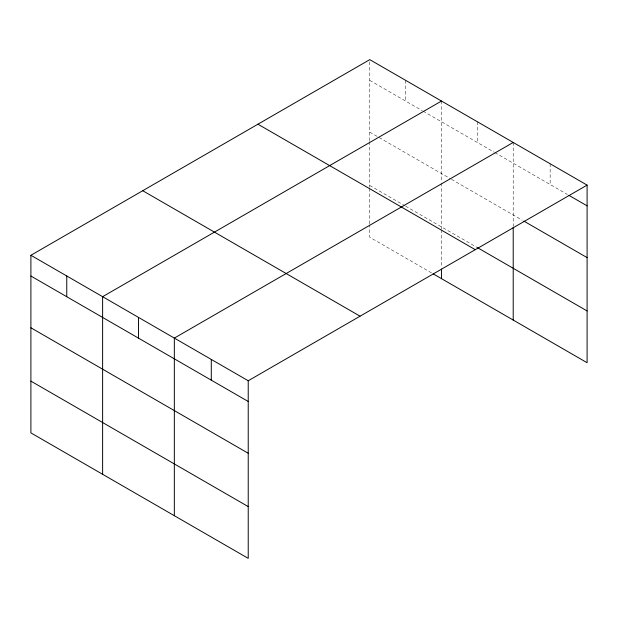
<?xml version="1.0" encoding="UTF-8"?>
<svg xmlns="http://www.w3.org/2000/svg" width="618" height="618" viewBox="0 0 618 618"><rect width="100%" height="100%" fill="white"/><g stroke="black" fill="none" stroke-linecap="round" stroke-linejoin="round"><path stroke-width="0.46" stroke-dasharray="3.09 2.32" d="M369.773 140.711L369.773 59.637M369.773 80.371L422.31 110.707M423.145 111.186L494.029 152.113M494.863 152.592L567.394 194.469M369.773 132.144L450.661 178.841M451.495 179.328L522.241 220.17M369.773 185.477L404.798 205.701M405.632 206.18L477.351 247.586M431.48 272.87L369.773 237.242L369.773 224.782M550.151 163.785L550.151 184.519M513.21 142.449L513.21 226.381M477.351 121.746L477.351 142.488M441.491 101.043L441.491 182.117M441.491 183.075L441.491 228.799M441.491 229.757L441.491 267.146M405.632 80.34L405.632 101.082M369.773 141.661L369.773 187.393M369.773 188.351L369.773 223.824"/><path stroke-width="0.93" d="M587.1 185.114L369.773 59.637L30.9 255.28L30.9 432.886L248.227 558.363L248.227 380.758L587.1 185.114L587.1 362.72L433.148 273.836M441.491 101.043L102.619 296.686L102.619 474.292M513.21 142.449L174.338 338.1L174.338 515.698M569.039 195.419L587.1 205.848M523.879 221.113L587.1 257.613M477.351 247.586L587.1 310.947M257.945 124.203L475.273 249.68M142.727 190.723L360.055 316.192M30.9 255.28L248.227 380.758M30.9 276.022L248.227 401.491M30.9 327.787L248.227 453.257M30.9 381.121L248.227 506.598M513.21 227.339L513.21 320.054M441.491 269.062L441.491 278.648M211.286 359.429L211.286 380.163M138.478 317.397L138.478 338.131M66.759 275.983L66.759 296.725"/></g></svg>
